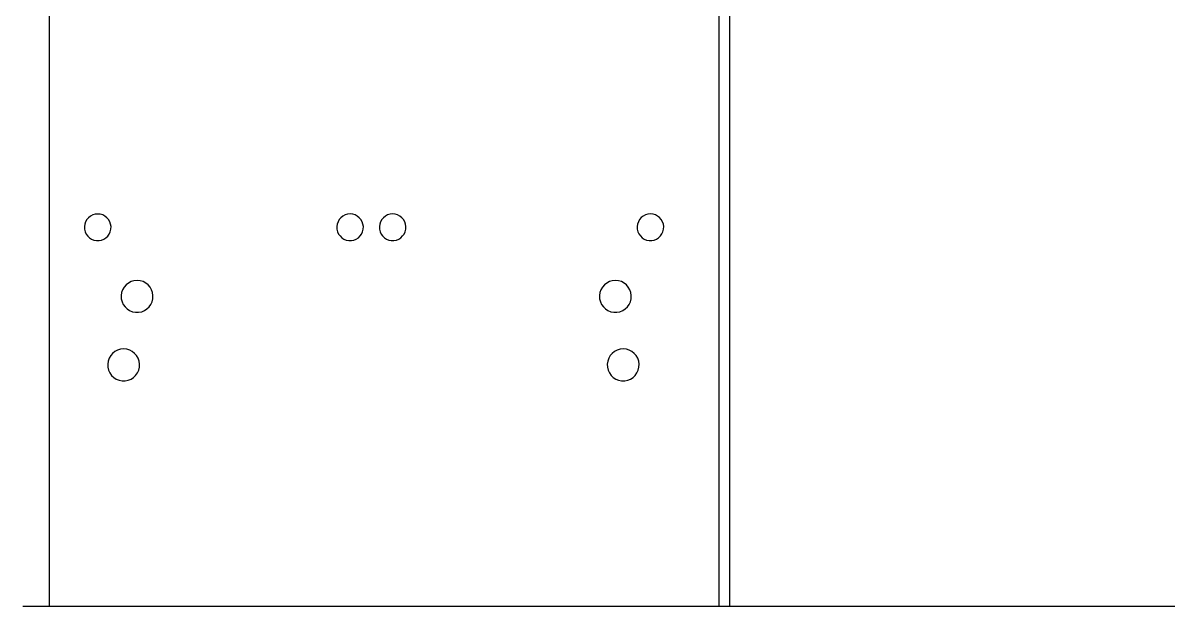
# Model space of a CAD drawing. Header units: metres. Extents: x 1349 to 2485, y -125 to 314.
# Drawn here: x 1348.7 to 1564.1, y 94.6 to 204.4 of the extents above; entities that cross this region are included whole.
import ezdxf

# ---------------------------------------------------------------- set-up
doc = ezdxf.new("R2010")
doc.units = ezdxf.units.M

msp = doc.modelspace()

# ---------------------------------------------------------------- linework, layer by layer
at = {"layer": 'F Base plate'}
for p, q in [((1353.65, 94.63), (1353.65, 314.13)), ((1479.65, 94.63), (1479.65, 314.13)), ((1481.65, 94.63), (1481.65, 314.13)), ((1361.78, 168.23), (1361.37, 168.01)), ((1362.24, 168.37), (1361.78, 168.23)), ((1362.73, 168.41), (1362.24, 168.37)), ((1363.22, 168.37), (1362.73, 168.41)), ((1363.68, 168.23), (1363.22, 168.37)), ((1364.09, 168.01), (1363.68, 168.23)), ((1409.27, 168.23), (1408.86, 168.01)), ((1409.73, 168.37), (1409.27, 168.23)), ((1410.22, 168.42), (1409.73, 168.37)), ((1410.71, 168.37), (1410.22, 168.42)), ((1411.16, 168.23), (1410.71, 168.37)), ((1411.58, 168.01), (1411.16, 168.23)), ((1417.27, 168.23), (1416.86, 168.01)), ((1417.73, 168.37), (1417.27, 168.23)), ((1418.22, 168.42), (1417.73, 168.37)), ((1418.71, 168.37), (1418.22, 168.42)), ((1419.16, 168.23), (1418.71, 168.37)), ((1419.58, 168.01), (1419.16, 168.23)), ((1465.78, 168.23), (1465.37, 168.02)), ((1466.24, 168.37), (1465.78, 168.23)), ((1466.73, 168.42), (1466.24, 168.37)), ((1467.22, 168.37), (1466.73, 168.42)), ((1467.68, 168.23), (1467.22, 168.37)), ((1468.09, 168.02), (1467.68, 168.23)), ((1360.3, 166.52), (1360.23, 166.04)), ((1360.23, 166.04), (1360.26, 165.54)), ((1360.46, 166.97), (1360.3, 166.52)), ((1360.7, 167.37), (1360.46, 166.97)), ((1361, 167.72), (1360.7, 167.37)), ((1361.37, 168.01), (1361, 167.72)), ((1364.46, 167.72), (1364.09, 168.01)), ((1364.76, 167.37), (1364.46, 167.72)), ((1365, 166.97), (1364.76, 167.37)), ((1365.16, 166.52), (1365, 166.97)), ((1365.23, 166.04), (1365.16, 166.52)), ((1365.2, 165.54), (1365.23, 166.04)), ((1407.79, 166.52), (1407.72, 166.04)), ((1407.72, 166.04), (1407.74, 165.55)), ((1407.95, 166.97), (1407.79, 166.52)), ((1408.19, 167.37), (1407.95, 166.97)), ((1408.49, 167.72), (1408.19, 167.37)), ((1408.86, 168.01), (1408.49, 167.72)), ((1411.94, 167.72), (1411.58, 168.01)), ((1412.25, 167.37), (1411.94, 167.72)), ((1412.48, 166.97), (1412.25, 167.37)), ((1412.64, 166.52), (1412.48, 166.97)), ((1412.71, 166.04), (1412.64, 166.52)), ((1412.69, 165.55), (1412.71, 166.04)), ((1415.79, 166.52), (1415.72, 166.04)), ((1415.72, 166.04), (1415.74, 165.55)), ((1415.95, 166.97), (1415.79, 166.52)), ((1416.19, 167.37), (1415.95, 166.97)), ((1416.49, 167.72), (1416.19, 167.37)), ((1416.86, 168.01), (1416.49, 167.72)), ((1419.94, 167.72), (1419.58, 168.01)), ((1420.25, 167.37), (1419.94, 167.72)), ((1420.49, 166.97), (1420.25, 167.37)), ((1420.64, 166.52), (1420.49, 166.97)), ((1420.71, 166.04), (1420.64, 166.52)), ((1420.69, 165.55), (1420.71, 166.04)), ((1464.3, 166.53), (1464.23, 166.04)), ((1464.23, 166.04), (1464.26, 165.55)), ((1464.46, 166.97), (1464.3, 166.53)), ((1464.7, 167.38), (1464.46, 166.97)), ((1465, 167.73), (1464.7, 167.38)), ((1465.37, 168.02), (1465, 167.73)), ((1468.46, 167.73), (1468.09, 168.02)), ((1468.76, 167.38), (1468.46, 167.73)), ((1469, 166.97), (1468.76, 167.38)), ((1469.16, 166.53), (1469, 166.97)), ((1469.23, 166.04), (1469.16, 166.53)), ((1469.2, 165.55), (1469.23, 166.04)), ((1360.26, 165.54), (1360.37, 165.08)), ((1360.37, 165.08), (1360.57, 164.65)), ((1360.57, 164.65), (1360.84, 164.27)), ((1360.84, 164.27), (1361.18, 163.95)), ((1361.18, 163.95), (1361.57, 163.7)), ((1363.89, 163.7), (1364.28, 163.95)), ((1364.28, 163.95), (1364.62, 164.27)), ((1364.62, 164.27), (1364.89, 164.65)), ((1364.89, 164.65), (1365.09, 165.08)), ((1365.09, 165.08), (1365.2, 165.54)), ((1407.74, 165.55), (1407.86, 165.08)), ((1407.86, 165.08), (1408.06, 164.65)), ((1408.06, 164.65), (1408.33, 164.28)), ((1408.33, 164.28), (1408.67, 163.95)), ((1408.67, 163.95), (1409.06, 163.7)), ((1411.38, 163.7), (1411.77, 163.95)), ((1411.77, 163.95), (1412.1, 164.28)), ((1412.1, 164.28), (1412.38, 164.65)), ((1412.38, 164.65), (1412.57, 165.08)), ((1412.57, 165.08), (1412.69, 165.55)), ((1415.74, 165.55), (1415.86, 165.08)), ((1415.86, 165.08), (1416.06, 164.65)), ((1416.06, 164.65), (1416.33, 164.28)), ((1416.33, 164.28), (1416.67, 163.95)), ((1416.67, 163.95), (1417.06, 163.7)), ((1419.38, 163.7), (1419.77, 163.95)), ((1419.77, 163.95), (1420.1, 164.28)), ((1420.1, 164.28), (1420.38, 164.65)), ((1420.38, 164.65), (1420.57, 165.08)), ((1420.57, 165.08), (1420.69, 165.55)), ((1464.26, 165.55), (1464.37, 165.08)), ((1464.37, 165.08), (1464.57, 164.66)), ((1464.57, 164.66), (1464.84, 164.28)), ((1464.84, 164.28), (1465.18, 163.96)), ((1465.18, 163.96), (1465.57, 163.7)), ((1467.89, 163.7), (1468.28, 163.96)), ((1468.28, 163.96), (1468.62, 164.28)), ((1468.62, 164.28), (1468.89, 164.66)), ((1468.89, 164.66), (1469.09, 165.08)), ((1469.09, 165.08), (1469.2, 165.55)), ((1361.57, 163.7), (1362.01, 163.52)), ((1362.01, 163.52), (1362.48, 163.43)), ((1362.48, 163.43), (1362.98, 163.43)), ((1362.98, 163.43), (1363.45, 163.52)), ((1363.45, 163.52), (1363.89, 163.7)), ((1409.06, 163.7), (1409.5, 163.52)), ((1409.5, 163.52), (1409.97, 163.43)), ((1409.97, 163.43), (1410.47, 163.43)), ((1410.47, 163.43), (1410.94, 163.52)), ((1410.94, 163.52), (1411.38, 163.7)), ((1417.06, 163.7), (1417.5, 163.52)), ((1417.5, 163.52), (1417.97, 163.43)), ((1417.97, 163.43), (1418.47, 163.43)), ((1418.47, 163.43), (1418.94, 163.52)), ((1418.94, 163.52), (1419.38, 163.7)), ((1465.57, 163.7), (1466.01, 163.52)), ((1466.01, 163.52), (1466.48, 163.43)), ((1466.48, 163.43), (1466.98, 163.43)), ((1466.98, 163.43), (1467.45, 163.52)), ((1467.45, 163.52), (1467.89, 163.7)), ((1368.5, 155.42), (1368.06, 155.07)), ((1369, 155.68), (1368.5, 155.42)), ((1369.55, 155.84), (1369, 155.68)), ((1370.13, 155.9), (1369.55, 155.84)), ((1370.72, 155.84), (1370.13, 155.9)), ((1371.27, 155.68), (1370.72, 155.84)), ((1371.77, 155.42), (1371.27, 155.68)), ((1372.21, 155.07), (1371.77, 155.42)), ((1458.5, 155.42), (1458.06, 155.07)), ((1459, 155.68), (1458.5, 155.42)), ((1459.55, 155.84), (1459, 155.68)), ((1460.13, 155.9), (1459.55, 155.84)), ((1460.72, 155.84), (1460.13, 155.9)), ((1461.27, 155.68), (1460.72, 155.84)), ((1461.77, 155.42), (1461.27, 155.68)), ((1462.21, 155.07), (1461.77, 155.42)), ((1367.22, 153.63), (1367.14, 153.05)), ((1367.14, 153.05), (1367.17, 152.46)), ((1367.41, 154.16), (1367.22, 153.63)), ((1367.7, 154.65), (1367.41, 154.16)), ((1368.06, 155.07), (1367.7, 154.65)), ((1372.57, 154.65), (1372.21, 155.07)), ((1372.86, 154.16), (1372.57, 154.65)), ((1373.05, 153.63), (1372.86, 154.16)), ((1373.13, 153.05), (1373.05, 153.63)), ((1373.1, 152.46), (1373.13, 153.05)), ((1457.22, 153.63), (1457.14, 153.05)), ((1457.14, 153.05), (1457.17, 152.46)), ((1457.41, 154.16), (1457.22, 153.63)), ((1457.7, 154.65), (1457.41, 154.16)), ((1458.06, 155.07), (1457.7, 154.65)), ((1462.57, 154.65), (1462.21, 155.07)), ((1462.86, 154.16), (1462.57, 154.65)), ((1463.05, 153.63), (1462.86, 154.16)), ((1463.13, 153.05), (1463.05, 153.63)), ((1463.1, 152.46), (1463.13, 153.05)), ((1367.17, 152.46), (1367.31, 151.9)), ((1367.31, 151.9), (1367.54, 151.38)), ((1367.54, 151.38), (1367.87, 150.93)), ((1367.87, 150.93), (1368.27, 150.55)), ((1371.99, 150.55), (1372.4, 150.93)), ((1372.4, 150.93), (1372.72, 151.38)), ((1372.72, 151.38), (1372.96, 151.9)), ((1372.96, 151.9), (1373.1, 152.46)), ((1457.17, 152.46), (1457.31, 151.9)), ((1457.31, 151.9), (1457.54, 151.38)), ((1457.54, 151.38), (1457.87, 150.93)), ((1457.87, 150.93), (1458.27, 150.55)), ((1461.99, 150.55), (1462.4, 150.93)), ((1462.4, 150.93), (1462.72, 151.38)), ((1462.72, 151.38), (1462.96, 151.9)), ((1462.96, 151.9), (1463.1, 152.46)), ((1368.27, 150.55), (1368.74, 150.24)), ((1368.74, 150.24), (1369.27, 150.03)), ((1369.27, 150.03), (1369.84, 149.91)), ((1369.84, 149.91), (1370.43, 149.91)), ((1370.43, 149.91), (1371, 150.03)), ((1371, 150.03), (1371.53, 150.24)), ((1371.53, 150.24), (1371.99, 150.55)), ((1458.27, 150.55), (1458.74, 150.24)), ((1458.74, 150.24), (1459.27, 150.03)), ((1459.27, 150.03), (1459.84, 149.91)), ((1459.84, 149.91), (1460.43, 149.91)), ((1460.43, 149.91), (1461, 150.03)), ((1461, 150.03), (1461.53, 150.24)), ((1461.53, 150.24), (1461.99, 150.55)), ((1365.98, 142.53), (1365.54, 142.18)), ((1366.48, 142.79), (1365.98, 142.53)), ((1367.02, 142.96), (1366.48, 142.79)), ((1367.61, 143.01), (1367.02, 142.96)), ((1368.2, 142.96), (1367.61, 143.01)), ((1368.75, 142.79), (1368.2, 142.96)), ((1369.24, 142.53), (1368.75, 142.79)), ((1369.68, 142.18), (1369.24, 142.53)), ((1459.98, 142.53), (1459.54, 142.18)), ((1460.48, 142.79), (1459.98, 142.53)), ((1461.02, 142.96), (1460.48, 142.79)), ((1461.61, 143.01), (1461.02, 142.96)), ((1462.2, 142.96), (1461.61, 143.01)), ((1462.75, 142.79), (1462.2, 142.96)), ((1463.24, 142.53), (1462.75, 142.79)), ((1463.68, 142.18), (1463.24, 142.53)), ((1364.7, 140.74), (1364.61, 140.16)), ((1364.61, 140.16), (1364.64, 139.57)), ((1364.89, 141.28), (1364.7, 140.74)), ((1365.17, 141.76), (1364.89, 141.28)), ((1365.54, 142.18), (1365.17, 141.76)), ((1370.05, 141.76), (1369.68, 142.18)), ((1370.33, 141.28), (1370.05, 141.76)), ((1370.52, 140.74), (1370.33, 141.28)), ((1370.61, 140.16), (1370.52, 140.74)), ((1370.58, 139.57), (1370.61, 140.16)), ((1458.7, 140.74), (1458.61, 140.16)), ((1458.61, 140.16), (1458.64, 139.57)), ((1458.89, 141.28), (1458.7, 140.74)), ((1459.17, 141.76), (1458.89, 141.28)), ((1459.54, 142.18), (1459.17, 141.76)), ((1464.05, 141.76), (1463.68, 142.18)), ((1464.33, 141.28), (1464.05, 141.76)), ((1464.52, 140.74), (1464.33, 141.28)), ((1464.61, 140.16), (1464.52, 140.74)), ((1464.58, 139.57), (1464.61, 140.16)), ((1364.64, 139.57), (1364.78, 139.01)), ((1364.78, 139.01), (1365.02, 138.5)), ((1365.02, 138.5), (1365.35, 138.05)), ((1365.35, 138.05), (1365.75, 137.66)), ((1369.47, 137.66), (1369.87, 138.05)), ((1369.87, 138.05), (1370.2, 138.5)), ((1370.2, 138.5), (1370.44, 139.01)), ((1370.44, 139.01), (1370.58, 139.57)), ((1458.64, 139.57), (1458.78, 139.01)), ((1458.78, 139.01), (1459.02, 138.5)), ((1459.02, 138.5), (1459.35, 138.05)), ((1459.35, 138.05), (1459.75, 137.66)), ((1463.47, 137.66), (1463.88, 138.05)), ((1463.88, 138.05), (1464.2, 138.5)), ((1464.2, 138.5), (1464.44, 139.01)), ((1464.44, 139.01), (1464.58, 139.57)), ((1365.75, 137.66), (1366.22, 137.35)), ((1366.22, 137.35), (1366.74, 137.14)), ((1366.74, 137.14), (1367.31, 137.03)), ((1367.31, 137.03), (1367.91, 137.03)), ((1367.91, 137.03), (1368.48, 137.14)), ((1368.48, 137.14), (1369, 137.35)), ((1369, 137.35), (1369.47, 137.66)), ((1459.75, 137.66), (1460.22, 137.35)), ((1460.22, 137.35), (1460.74, 137.14)), ((1460.74, 137.14), (1461.31, 137.03)), ((1461.31, 137.03), (1461.91, 137.03)), ((1461.91, 137.03), (1462.48, 137.14)), ((1462.48, 137.14), (1463, 137.35)), ((1463, 137.35), (1463.47, 137.66))]:
    msp.add_line(p, q, dxfattribs=at)
at = {"layer": 'Layer0'}
msp.add_line((1348.65, 94.63), (1884.68, 94.63), dxfattribs=at)

doc.saveas('drawing.dxf')
